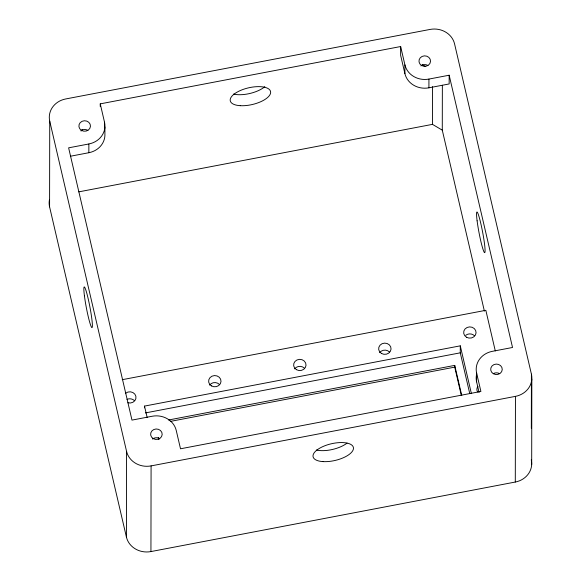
<?xml version="1.0" encoding="UTF-8"?>
<svg xmlns="http://www.w3.org/2000/svg" width="581" height="581" viewBox="0 0 581 581"><rect width="100%" height="100%" fill="white"/><g stroke="black" fill="none" stroke-linecap="round" stroke-linejoin="round"><path stroke-width="0.87" d="M531.266 459.832A20.691 18.752 0.1 0 1 515.296 482.041L150.937 551.572A20.691 18.752 0.1 0 1 126.426 537.091L49.581 206.843L49.734 121.168A20.691 18.752 0.1 0 1 65.704 98.959L430.063 29.428A20.691 18.752 0.1 0 1 454.574 43.909L531.419 374.157L531.324 428.27M70.366 156.245L88.849 152.716L88.864 143.972A20.277 18.374 0.1 0 0 104.515 122.206L100.252 103.861L400.643 46.538L404.913 64.883L404.899 73.627A20.277 18.374 0.1 0 0 428.916 87.818L449.157 83.954L449.171 75.218L428.931 79.074A20.277 18.374 0.1 0 1 404.913 64.883M100.244 106.483L100.252 103.861M104.507 126.578L104.515 122.206M104.921 126.992L104.907 135.736A20.277 18.374 0.1 0 1 88.849 152.716M126.426 537.091L126.578 451.408L49.734 121.168M144.502 407.847L144.502 406.097L460.283 345.84L471.365 393.468M150.937 551.572L151.089 465.897A20.691 18.752 0.1 0 1 126.578 451.408M400.643 46.538L400.629 55.282L404.899 73.627M428.916 87.818L428.931 79.074M484.387 311.118L442.279 130.159L432.475 124.363L432.54 86.649M442.279 130.159L442.359 85.262M461.314 395.429L454.734 367.134L454.734 365.384L168.526 420.005M469.709 393.41L460.268 352.834L460.283 345.84M479.056 392.342L476.616 381.855L476.631 373.111A20.277 18.374 0.1 0 1 492.289 351.345L512.529 347.482L449.171 75.218M515.296 482.041L515.449 396.365A20.691 18.752 0.1 0 0 531.419 374.157M531.688 464.713L531.833 379.037M81.231 130.957L82.241 129.548M88.864 143.972L68.623 147.835L131.974 420.107L152.215 416.243A20.277 18.374 0.1 0 1 176.239 430.434L180.509 448.786L480.901 391.456L476.631 373.111M78.813 191.853L432.475 124.363M122.221 379.691L485.839 310.305L495.295 350.939M145.381 412.924L460.268 352.834M170.306 421.414L454.734 367.134M151.089 465.897L515.449 396.365M422.285 64.658L425.386 66.488M454.734 365.384L461.728 395.45M158.649 437.587L159.063 439.359M158.235 437.566L158.649 439.338M144.502 406.097L147.175 417.565M493.835 373.387A5.795 5.251 0.1 0 1 499.616 373.67M420.862 65.929A5.795 5.251 0.1 0 1 427.892 65.442M476.616 381.855A20.277 18.374 0.1 0 1 476.529 374.687M49.581 206.843A20.691 18.752 0.1 0 1 49.487 199.53M264.82 86.692A20.691 8.555 -13.1 0 1 233.526 94.086M152.52 439.054A5.795 5.251 0.1 0 1 159.55 438.568M80.795 130.827A5.795 5.251 0.1 0 1 87.825 130.34M126.978 399.387A6.209 5.621 0.1 0 1 134.407 400.65M125.656 393.221A6.209 5.621 0.1 0 1 135.874 396.249A6.209 5.621 0.1 0 1 127.871 402.756M477.567 391.935A6.209 5.621 0.1 0 1 477.902 386.314M347.039 443.114A20.691 8.555 -13.1 0 1 316.347 450.021M294.618 368.884A6.209 5.621 0.1 0 1 304.437 368.201M465.708 335.317A6.209 5.621 0.1 0 1 474.474 335.753M379.64 352.66A6.209 5.621 0.1 0 1 389.459 351.977M209.603 385.109A6.209 5.621 0.1 0 1 219.422 384.426M421.588 65.493A5.795 5.251 0.1 0 0 430.536 61.383A5.795 5.251 0.1 0 0 422.126 56.415A5.795 5.251 0.1 0 0 421.588 65.493M493.305 373.721A5.795 5.251 0.1 0 0 502.253 369.61A5.795 5.251 0.1 0 0 493.85 364.643A5.795 5.251 0.1 0 0 493.305 373.721M81.514 130.391A5.795 5.251 0.1 0 0 90.462 126.28A5.795 5.251 0.1 0 0 82.059 121.313A5.795 5.251 0.1 0 0 81.514 130.391M153.239 438.619A5.795 5.251 0.1 0 0 162.186 434.508A5.795 5.251 0.1 0 0 153.783 429.541A5.795 5.251 0.1 0 0 153.239 438.619M323.094 461.612A20.691 8.555 -13.1 0 0 353.473 448.249A20.691 8.555 -13.1 0 0 323.123 446.469A20.691 8.555 -13.1 0 0 323.094 461.612M84.412 295.751A20.691 1.816 79.2 0 0 91.805 327.531A20.691 1.816 79.2 0 0 88.13 298.525A20.691 1.816 79.2 0 0 84.412 295.751M466.478 337.227A6.209 5.621 0.1 0 0 476.064 332.819A6.209 5.621 0.1 0 0 467.059 327.495A6.209 5.621 0.1 0 0 466.478 337.227M211.426 385.893A6.209 5.621 0.1 0 0 221.012 381.492A6.209 5.621 0.1 0 0 212.007 376.168A6.209 5.621 0.1 0 0 211.426 385.893M477.11 220.816A20.691 1.816 79.2 0 0 484.503 252.59A20.691 1.816 79.2 0 0 480.828 223.591A20.691 1.816 79.2 0 0 477.11 220.816M296.441 369.669A6.209 5.621 0.1 0 0 306.027 365.267A6.209 5.621 0.1 0 0 297.022 359.944A6.209 5.621 0.1 0 0 296.441 369.669M240.273 105.684A20.691 8.555 -13.1 0 0 270.652 92.321A20.691 8.555 -13.1 0 0 240.302 90.542A20.691 8.555 -13.1 0 0 240.273 105.684M381.463 353.451A6.209 5.621 0.1 0 0 391.049 349.043A6.209 5.621 0.1 0 0 382.044 343.72A6.209 5.621 0.1 0 0 381.463 353.451"/></g></svg>
